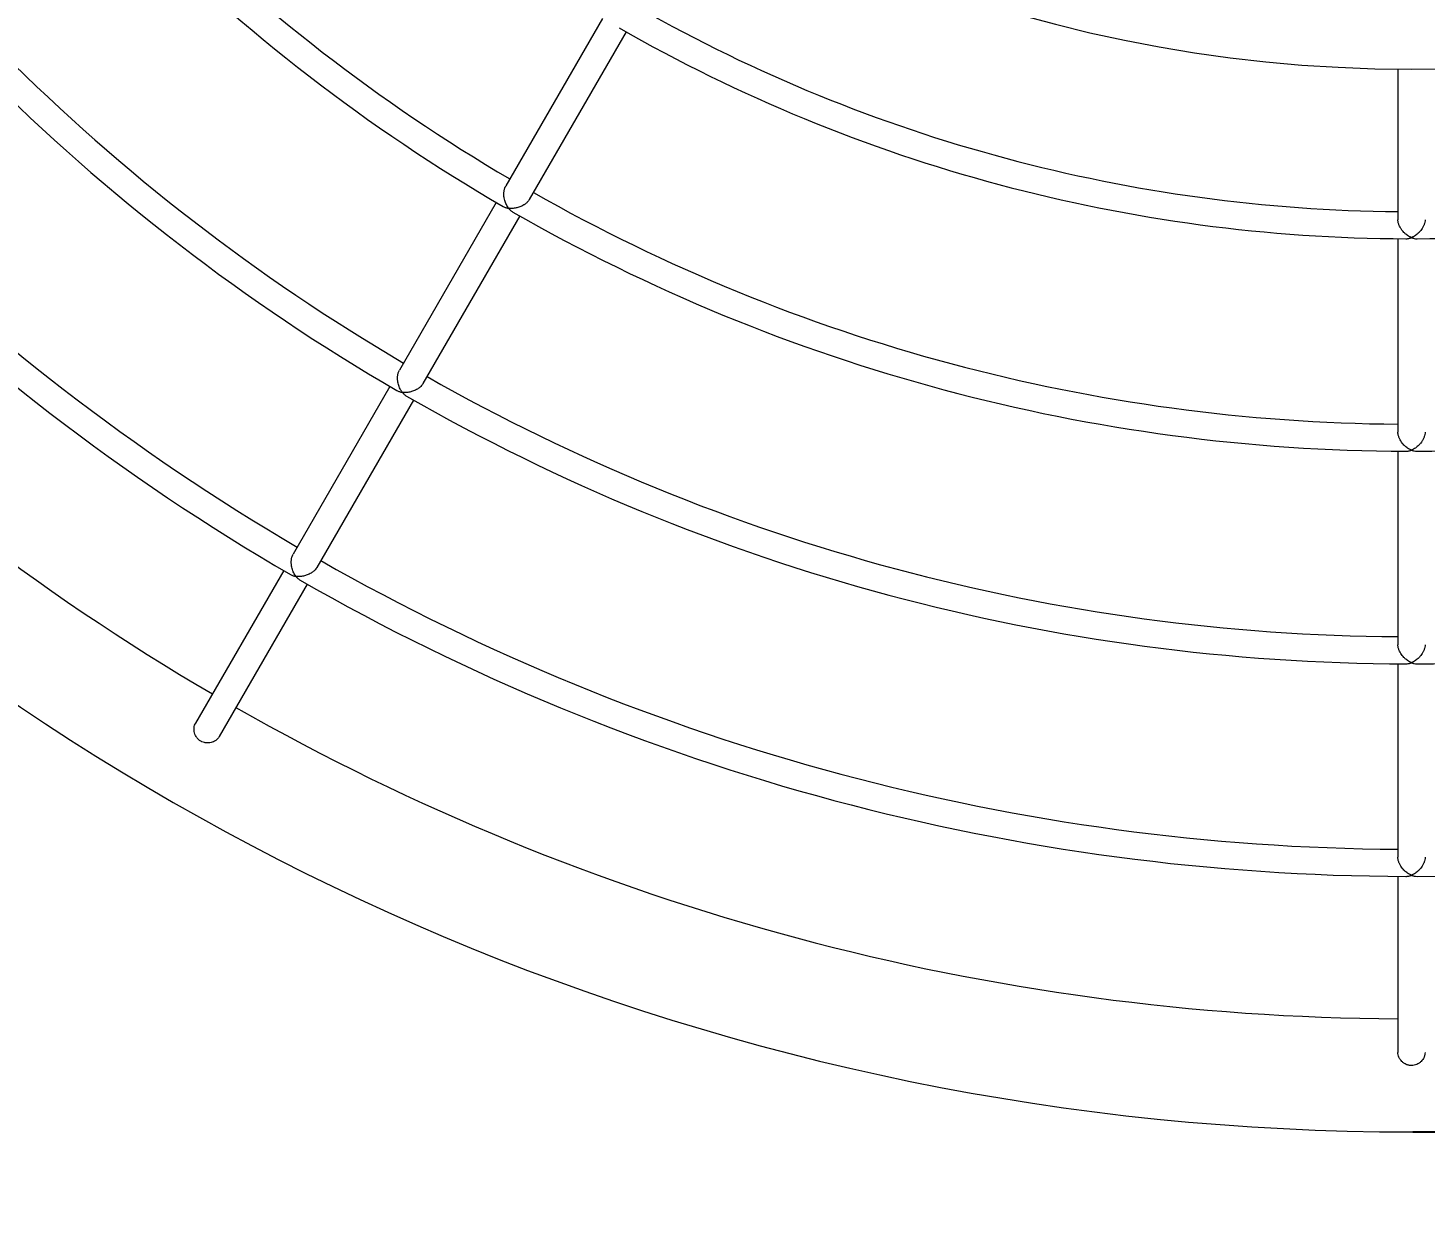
# Model space of a CAD drawing. Extents: x -3650 to 4616, y -3650 to 4857.
# Drawn here: x -918 to 9, y -1704 to -918 of the extents above; entities that cross this region are included whole.
import ezdxf

# ---------------------------------------------------------------- set-up
doc = ezdxf.new("R2010")
doc.units = 0
doc.header["$LTSCALE"] = 5
doc.header["$PDMODE"] = 1
doc.header["$PDSIZE"] = 20
for name, color, linetype in [('PRODUCT', 3, 'CONTINUOUS'), ('REFERENCE', 9, 'CONTINUOUS'), ('REVIEW_REQUIRED', 30, 'CONTINUOUS')]:
    doc.layers.add(name, color=color, linetype=linetype)
doc.styles.add('LG1', font='arial.ttf', dxfattribs={"height": 185})
doc.styles.get("Standard").update_dxf_attribs({"font": 'SIMPLEX'})
doc.dimstyles.new('LG_DIM', dxfattribs={"dimtxt": 2.5, "dimasz": 2.5, "dimexe": 1.25, "dimexo": 0.625, "dimtad": 1, "dimlunit": 6, "dimtxsty": 'Standard', "dimcen": 2.5, "dimazin": 3, "dimtfac": 1, "dimtmove": 0, "dimatfit": 3, "dimarcsym": 0})

# ---------------------------------------------------------------- blocks, each defined once
blk = doc.blocks.new('*D2')
at = {"layer": 'REFERENCE', "color": 0, "ltscale": 40, "transparency": 16777216}
for p in [(0, 3650), (0, -3650), (4335.78, -3650)]:
    blk.add_point(p, dxfattribs=at)
at = {"layer": 'REVIEW_REQUIRED', "color": 0, "lineweight": -2, "ltscale": 40, "transparency": 16777216}
for p, q in [((1, 3650), (4385.78, 3650)), ((4335.78, 3530), (4335.78, 142.13)), ((4335.78, -3530), (4335.78, -146.9)), ((1, -3650), (4385.78, -3650))]:
    blk.add_line(p, q, dxfattribs=at)
at = {"layer": 'REVIEW_REQUIRED', "color": 0, "ltscale": 40, "transparency": 16777216}
for points in [[(4315.78, 3530), (4355.78, 3530), (4335.78, 3650)], [(4315.78, -3530), (4355.78, -3530), (4335.78, -3650)]]:
    blk.add_solid(points, dxfattribs=at)
at = {"layer": 'REVIEW_REQUIRED', "color": 4, "ltscale": 40, "transparency": 16777216, "insert": (4335.78, -2.38), "char_height": 185, "attachment_point": 5, "style": 'LG1'}
blk.add_mtext('\\A1;7300', dxfattribs=at)
blk = doc.blocks.new('200230pl')
at = {"layer": 'REVIEW_REQUIRED', "color": 0, "linetype": 'Continuous', "lineweight": 0}
for p, q in [((-536.53, -911.29), (-600.72, -1022.47)), ((-520.94, -920.29), (-585.13, -1031.47)), ((-9, -944.96), (-9, -1044.84)), ((-607.03, -1033.4), (-671.22, -1144.58)), ((-591.44, -1042.4), (-655.63, -1153.58)), ((-9, -1057.46), (-9, -1185.85)), ((-677.53, -1155.51), (-741.72, -1266.69)), ((-661.94, -1164.51), (-726.13, -1275.69)), ((-9, -1198.47), (-9, -1326.85)), ((-748.03, -1277.63), (-806.44, -1378.8)), ((-732.44, -1286.63), (-790.85, -1387.8)), ((-9, -1339.47), (-9, -1467.85)), ((-9, -1480.47), (-9, -1597.29))]:
    blk.add_line(p, q, dxfattribs=at)
for radius, start, end in [(1650, 90, 270), (1650, 270, 90), (945, 90, 270), (945, 270, 90), (1180.5, 210.43682, 239.56318), (1198.5, 210.175, 239.825), (1339.5, 210.15652, 239.84348), (1321.5, 210.39021, 239.60979), (1462.5, 210.35259, 239.64741), (1480.5, 210.14158, 239.85842), (1575, 210.32741, 239.67259), (1039.5, 240.49607, 269.50393), (1057.5, 240.19841, 269.80159), (1057.5, 270.19841, 299.80159), (1180.5, 240.43682, 269.56318), (1198.5, 240.175, 269.825), (1198.5, 270.175, 299.825), (1321.5, 240.39021, 269.60979), (1339.5, 240.15652, 269.84348), (1339.5, 270.15652, 299.84348), (1462.5, 240.35259, 269.64741), (1480.5, 240.14158, 269.85842), (1480.5, 270.14158, 299.85842), (1575, 240.32741, 269.67259)]:
    blk.add_arc((0, 0), radius, start, end, dxfattribs=at)
for points, knots in [([(-598.86, -1037.26), (-598.93, -1037.17), (-599, -1037.08), (-599.14, -1036.9), (-599.2, -1036.81), (-599.4, -1036.52), (-599.53, -1036.33), (-599.9, -1035.74), (-600.13, -1035.32), (-600.56, -1034.45), (-600.77, -1033.99), (-601.13, -1033.03), (-601.29, -1032.53), (-601.58, -1031.5), (-601.69, -1030.97), (-601.83, -1030.15), (-601.87, -1029.87), (-601.93, -1029.3), (-601.96, -1029.02), (-602.01, -1028.15), (-602.01, -1027.57), (-601.95, -1026.69), (-601.92, -1026.4), (-601.85, -1025.81), (-601.8, -1025.52), (-601.68, -1024.94), (-601.61, -1024.66), (-601.44, -1024.1), (-601.34, -1023.82), (-601.09, -1023.17), (-600.91, -1022.81), (-600.72, -1022.47)], [-0.00001904, -0.00001904, -0.00001904, -0.00001904, 0.0004192, 0.0004192, 0.00085743, 0.00085743, 0.0017339, 0.0017339, 0.00348684, 0.00348684, 0.00523978, 0.00523978, 0.00699271, 0.00699271, 0.00874565, 0.00874565, 0.00962212, 0.00962212, 0.01049859, 0.01049859, 0.01225153, 0.01225153, 0.013128, 0.013128, 0.01400447, 0.01400447, 0.01488093, 0.01488093, 0.0157574, 0.0157574, 0.01702666, 0.01702666, 0.01702666, 0.01702666]), ([(-602.42, -1036.1), (-602.16, -1036.24), (-601.9, -1036.38), (-601.34, -1036.62), (-601.05, -1036.73), (-600.46, -1036.93), (-600.15, -1037.01), (-599.68, -1037.12), (-599.52, -1037.15), (-599.27, -1037.2), (-599.19, -1037.21), (-599.03, -1037.24), (-598.95, -1037.25), (-598.86, -1037.26)], [0.028822403, 0.028822403, 0.028822403, 0.028822403, 0.030119606, 0.030119606, 0.031416809, 0.031416809, 0.032714012, 0.032714012, 0.033362614, 0.033362614, 0.033686915, 0.033686915, 0.034011216, 0.034011216, 0.034011216, 0.034011216]), ([(-593.9, -1037.07), (-594.34, -1037.16), (-594.77, -1037.23), (-595.62, -1037.33), (-596.05, -1037.36), (-596.88, -1037.39), (-597.29, -1037.39), (-597.89, -1037.36), (-598.09, -1037.35), (-598.38, -1037.32), (-598.48, -1037.31), (-598.67, -1037.29), (-598.77, -1037.28), (-598.86, -1037.26)], [0.028044214, 0.028044214, 0.028044214, 0.028044214, 0.029543297, 0.029543297, 0.031042381, 0.031042381, 0.032541464, 0.032541464, 0.033291005, 0.033291005, 0.033665776, 0.033665776, 0.034040547, 0.034040547, 0.034040547, 0.034040547]), ([(-598.86, -1037.26), (-598.81, -1037.33), (-598.76, -1037.39), (-598.65, -1037.52), (-598.49, -1037.71), (-598.33, -1037.9), (-598, -1038.25), (-597.78, -1038.48), (-597.08, -1039.1), (-596.59, -1039.46), (-596.08, -1039.76)], [-0.000019039, -0.000019039, -0.000019039, -0.000019039, 0.000307499, 0.000307499, 0.000634037, 0.001287113, 0.001287113, 0.002593265, 0.002593265, 0.005205569, 0.005205569, 0.005205569, 0.005205569]), ([(-585.13, -1031.47), (-585.17, -1031.55), (-585.22, -1031.63), (-585.39, -1031.9), (-585.52, -1032.09), (-585.93, -1032.64), (-586.24, -1033), (-586.75, -1033.5), (-586.93, -1033.67), (-587.29, -1033.99), (-587.48, -1034.14), (-587.86, -1034.43), (-588.06, -1034.58), (-588.45, -1034.85), (-588.66, -1034.98), (-589.68, -1035.61), (-590.52, -1036.01), (-591.8, -1036.49), (-592.22, -1036.64), (-593.07, -1036.88), (-593.49, -1036.98), (-593.9, -1037.07)], [0.01703879, 0.01703879, 0.01703879, 0.01703879, 0.01733176, 0.01733176, 0.01804593, 0.01804593, 0.01947425, 0.01947425, 0.02018842, 0.02018842, 0.02090258, 0.02090258, 0.02161674, 0.02161674, 0.02233091, 0.02233091, 0.02518756, 0.02518756, 0.02661589, 0.02661589, 0.02804421, 0.02804421, 0.02804421, 0.02804421]), ([(0, -1056.73), (-0.11, -1056.68), (-0.22, -1056.64), (-0.43, -1056.54), (-0.54, -1056.5), (-0.86, -1056.34), (-1.07, -1056.24), (-1.71, -1055.9), (-2.13, -1055.64), (-2.97, -1055.08), (-3.38, -1054.77), (-3.99, -1054.26), (-4.2, -1054.08), (-4.6, -1053.72), (-4.8, -1053.53), (-5.38, -1052.94), (-5.75, -1052.52), (-6.47, -1051.62), (-6.81, -1051.13), (-7.45, -1050.13), (-7.74, -1049.6), (-8.12, -1048.77), (-8.24, -1048.49), (-8.45, -1047.91), (-8.55, -1047.63), (-8.71, -1047.05), (-8.78, -1046.76), (-8.9, -1046.17), (-8.94, -1045.88), (-8.99, -1045.34), (-9, -1045.09), (-9, -1044.84)], [-0.00001905, -0.00001905, -0.00001905, -0.00001905, 0.00043237, 0.00043237, 0.00088378, 0.00088378, 0.00178661, 0.00178661, 0.00359226, 0.00359226, 0.00539791, 0.00539791, 0.00630074, 0.00630074, 0.00720357, 0.00720357, 0.00900922, 0.00900922, 0.01081487, 0.01081487, 0.01262053, 0.01262053, 0.01352336, 0.01352336, 0.01442618, 0.01442618, 0.01532901, 0.01532901, 0.01623184, 0.01623184, 0.01702683, 0.01702683, 0.01702683, 0.01702683]), ([(9, -1044.84), (9, -1045.08), (8.99, -1045.33), (8.91, -1046.15), (8.8, -1046.74), (8.55, -1047.61), (8.45, -1047.9), (8.24, -1048.47), (8.12, -1048.75), (7.87, -1049.31), (7.73, -1049.58), (7.44, -1050.11), (7.29, -1050.37), (6.82, -1051.13), (6.48, -1051.6), (5.94, -1052.28), (5.76, -1052.5), (5.38, -1052.92), (5.19, -1053.12), (4.22, -1054.11), (3.41, -1054.78), (2.14, -1055.63), (1.72, -1055.89), (1.08, -1056.24), (0.86, -1056.34), (0.54, -1056.5), (0.43, -1056.54), (0.22, -1056.64), (0.11, -1056.68), (0, -1056.73)], [0.01704053, 0.01704053, 0.01704053, 0.01704053, 0.01781293, 0.01781293, 0.0196162, 0.0196162, 0.02051784, 0.02051784, 0.02141948, 0.02141948, 0.02232112, 0.02232112, 0.02322276, 0.02322276, 0.02502603, 0.02502603, 0.02592767, 0.02592767, 0.02682931, 0.02682931, 0.03043586, 0.03043586, 0.03223913, 0.03223913, 0.03314077, 0.03314077, 0.03359159, 0.03359159, 0.03404241, 0.03404241, 0.03404241, 0.03404241]), ([(-3.66, -1057.49), (-3.37, -1057.49), (-3.07, -1057.48), (-2.47, -1057.41), (-2.16, -1057.36), (-1.55, -1057.23), (-1.24, -1057.15), (-0.78, -1057.01), (-0.62, -1056.96), (-0.39, -1056.88), (-0.31, -1056.85), (-0.16, -1056.79), (-0.08, -1056.76), (0, -1056.73)], [0.028819339, 0.028819339, 0.028819339, 0.028819339, 0.030116787, 0.030116787, 0.031414235, 0.031414235, 0.032711684, 0.032711684, 0.033360408, 0.033360408, 0.03368477, 0.03368477, 0.034009132, 0.034009132, 0.034009132, 0.034009132]), ([(0, -1056.73), (0.08, -1056.76), (0.16, -1056.79), (0.31, -1056.85), (0.55, -1056.93), (0.78, -1057.01), (1.24, -1057.15), (1.55, -1057.23), (2.47, -1057.43), (3.07, -1057.5), (3.66, -1057.49)], [-0.000019048, -0.000019048, -0.000019048, -0.000019048, 0.000307551, 0.000307551, 0.000634151, 0.001287349, 0.001287349, 0.002593746, 0.002593746, 0.005206541, 0.005206541, 0.005206541, 0.005206541]), ([(-669.36, -1159.37), (-669.43, -1159.28), (-669.5, -1159.19), (-669.64, -1159.01), (-669.7, -1158.92), (-669.9, -1158.63), (-670.03, -1158.44), (-670.4, -1157.84), (-670.63, -1157.43), (-671.06, -1156.55), (-671.26, -1156.1), (-671.63, -1155.14), (-671.79, -1154.64), (-672.08, -1153.61), (-672.19, -1153.08), (-672.33, -1152.26), (-672.37, -1151.98), (-672.43, -1151.41), (-672.46, -1151.13), (-672.51, -1150.26), (-672.51, -1149.68), (-672.45, -1148.8), (-672.42, -1148.51), (-672.35, -1147.92), (-672.3, -1147.63), (-672.18, -1147.05), (-672.11, -1146.77), (-671.94, -1146.21), (-671.84, -1145.93), (-671.59, -1145.28), (-671.41, -1144.92), (-671.22, -1144.58)], [-0.00001903, -0.00001903, -0.00001903, -0.00001903, 0.00041919, 0.00041919, 0.00085742, 0.00085742, 0.00173388, 0.00173388, 0.00348678, 0.00348678, 0.00523969, 0.00523969, 0.0069926, 0.0069926, 0.00874551, 0.00874551, 0.00962196, 0.00962196, 0.01049841, 0.01049841, 0.01225132, 0.01225132, 0.01312778, 0.01312778, 0.01400423, 0.01400423, 0.01488068, 0.01488068, 0.01575714, 0.01575714, 0.01702653, 0.01702653, 0.01702653, 0.01702653]), ([(-672.92, -1158.21), (-672.66, -1158.35), (-672.4, -1158.49), (-671.84, -1158.73), (-671.55, -1158.84), (-670.96, -1159.04), (-670.65, -1159.12), (-670.18, -1159.23), (-670.02, -1159.26), (-669.77, -1159.31), (-669.69, -1159.32), (-669.53, -1159.35), (-669.45, -1159.36), (-669.36, -1159.37)], [0.02882482, 0.02882482, 0.02882482, 0.02882482, 0.03012183, 0.03012183, 0.03141884, 0.03141884, 0.03271585, 0.03271585, 0.033364355, 0.033364355, 0.033688607, 0.033688607, 0.03401286, 0.03401286, 0.03401286, 0.03401286]), ([(-655.63, -1153.58), (-655.67, -1153.66), (-655.72, -1153.74), (-655.89, -1154.01), (-656.02, -1154.2), (-656.43, -1154.75), (-656.74, -1155.11), (-657.25, -1155.61), (-657.43, -1155.78), (-657.79, -1156.1), (-657.98, -1156.25), (-658.36, -1156.54), (-658.56, -1156.69), (-658.95, -1156.96), (-659.16, -1157.09), (-660.18, -1157.71), (-661.02, -1158.12), (-662.3, -1158.6), (-662.72, -1158.74), (-663.57, -1158.99), (-663.99, -1159.09), (-664.4, -1159.18)], [0.01703736, 0.01703736, 0.01703736, 0.01703736, 0.01733096, 0.01733096, 0.01804503, 0.01804503, 0.01947317, 0.01947317, 0.02018724, 0.02018724, 0.02090131, 0.02090131, 0.02161538, 0.02161538, 0.02232945, 0.02232945, 0.02518573, 0.02518573, 0.02661387, 0.02661387, 0.02804201, 0.02804201, 0.02804201, 0.02804201]), ([(-664.4, -1159.18), (-664.84, -1159.27), (-665.27, -1159.34), (-666.12, -1159.44), (-666.55, -1159.47), (-667.38, -1159.5), (-667.79, -1159.5), (-668.39, -1159.47), (-668.59, -1159.46), (-668.88, -1159.43), (-668.98, -1159.42), (-669.17, -1159.4), (-669.27, -1159.38), (-669.36, -1159.37)], [0.028042009, 0.028042009, 0.028042009, 0.028042009, 0.029541277, 0.029541277, 0.031040545, 0.031040545, 0.032539813, 0.032539813, 0.033289448, 0.033289448, 0.033664265, 0.033664265, 0.034039082, 0.034039082, 0.034039082, 0.034039082]), ([(-669.36, -1159.37), (-669.31, -1159.44), (-669.26, -1159.5), (-669.15, -1159.63), (-668.99, -1159.82), (-668.83, -1160.01), (-668.5, -1160.36), (-668.28, -1160.59), (-667.58, -1161.21), (-667.09, -1161.57), (-666.58, -1161.87)], [-0.000019032, -0.000019032, -0.000019032, -0.000019032, 0.000307457, 0.000307457, 0.000633947, 0.001286927, 0.001286927, 0.002592885, 0.002592885, 0.005204803, 0.005204803, 0.005204803, 0.005204803]), ([(0, -1197.73), (-0.11, -1197.68), (-0.22, -1197.64), (-0.43, -1197.54), (-0.54, -1197.5), (-0.86, -1197.34), (-1.07, -1197.24), (-1.71, -1196.9), (-2.13, -1196.64), (-2.97, -1196.08), (-3.38, -1195.77), (-3.99, -1195.26), (-4.2, -1195.08), (-4.6, -1194.72), (-4.79, -1194.53), (-5.38, -1193.94), (-5.75, -1193.52), (-6.47, -1192.62), (-6.81, -1192.14), (-7.45, -1191.13), (-7.73, -1190.6), (-8.12, -1189.77), (-8.24, -1189.49), (-8.45, -1188.92), (-8.55, -1188.63), (-8.71, -1188.05), (-8.78, -1187.76), (-8.9, -1187.17), (-8.94, -1186.88), (-8.99, -1186.34), (-9, -1186.09), (-9, -1185.85)], [-0.00001904, -0.00001904, -0.00001904, -0.00001904, 0.00043233, 0.00043233, 0.00088369, 0.00088369, 0.00178642, 0.00178642, 0.00359188, 0.00359188, 0.00539734, 0.00539734, 0.00630007, 0.00630007, 0.0072028, 0.0072028, 0.00900826, 0.00900826, 0.01081371, 0.01081371, 0.01261917, 0.01261917, 0.0135219, 0.0135219, 0.01442463, 0.01442463, 0.01532736, 0.01532736, 0.01623009, 0.01623009, 0.01702666, 0.01702666, 0.01702666, 0.01702666]), ([(9, -1185.85), (9, -1186.08), (8.99, -1186.33), (8.91, -1187.16), (8.8, -1187.74), (8.55, -1188.61), (8.45, -1188.91), (8.24, -1189.48), (8.12, -1189.76), (7.87, -1190.31), (7.73, -1190.58), (7.44, -1191.11), (7.29, -1191.37), (6.82, -1192.13), (6.48, -1192.6), (5.94, -1193.28), (5.76, -1193.5), (5.38, -1193.92), (5.19, -1194.12), (4.22, -1195.11), (3.41, -1195.78), (2.14, -1196.63), (1.72, -1196.89), (1.08, -1197.24), (0.86, -1197.34), (0.54, -1197.5), (0.43, -1197.54), (0.22, -1197.64), (0.11, -1197.68), (0, -1197.73)], [0.01703872, 0.01703872, 0.01703872, 0.01703872, 0.01781267, 0.01781267, 0.01961577, 0.01961577, 0.02051732, 0.02051732, 0.02141886, 0.02141886, 0.02232041, 0.02232041, 0.02322196, 0.02322196, 0.02502506, 0.02502506, 0.02592661, 0.02592661, 0.02682816, 0.02682816, 0.03043435, 0.03043435, 0.03223745, 0.03223745, 0.033139, 0.033139, 0.03358977, 0.03358977, 0.03404055, 0.03404055, 0.03404055, 0.03404055]), ([(-3.66, -1198.49), (-3.37, -1198.5), (-3.07, -1198.48), (-2.46, -1198.41), (-2.16, -1198.36), (-1.55, -1198.23), (-1.24, -1198.15), (-0.77, -1198.01), (-0.62, -1197.96), (-0.39, -1197.88), (-0.31, -1197.85), (-0.16, -1197.79), (-0.08, -1197.76), (0, -1197.73)], [0.028822403, 0.028822403, 0.028822403, 0.028822403, 0.030119606, 0.030119606, 0.031416809, 0.031416809, 0.032714012, 0.032714012, 0.033362614, 0.033362614, 0.033686915, 0.033686915, 0.034011216, 0.034011216, 0.034011216, 0.034011216]), ([(0, -1197.73), (0.08, -1197.76), (0.16, -1197.79), (0.31, -1197.85), (0.55, -1197.93), (0.78, -1198.01), (1.24, -1198.15), (1.55, -1198.23), (2.46, -1198.43), (3.07, -1198.5), (3.66, -1198.49)], [-0.000019039, -0.000019039, -0.000019039, -0.000019039, 0.000307499, 0.000307499, 0.000634037, 0.001287113, 0.001287113, 0.002593265, 0.002593265, 0.005205569, 0.005205569, 0.005205569, 0.005205569]), ([(-739.86, -1281.48), (-739.93, -1281.39), (-740, -1281.3), (-740.14, -1281.12), (-740.2, -1281.03), (-740.4, -1280.74), (-740.53, -1280.55), (-740.9, -1279.95), (-741.13, -1279.54), (-741.56, -1278.66), (-741.76, -1278.21), (-742.13, -1277.25), (-742.29, -1276.75), (-742.57, -1275.72), (-742.69, -1275.19), (-742.83, -1274.37), (-742.87, -1274.09), (-742.93, -1273.52), (-742.96, -1273.24), (-743.01, -1272.37), (-743.01, -1271.79), (-742.95, -1270.91), (-742.92, -1270.62), (-742.85, -1270.03), (-742.8, -1269.74), (-742.68, -1269.16), (-742.61, -1268.88), (-742.44, -1268.32), (-742.34, -1268.04), (-742.09, -1267.39), (-741.91, -1267.03), (-741.72, -1266.69)], [-0.00001903, -0.00001903, -0.00001903, -0.00001903, 0.00041919, 0.00041919, 0.00085742, 0.00085742, 0.00173386, 0.00173386, 0.00348674, 0.00348674, 0.00523962, 0.00523962, 0.00699251, 0.00699251, 0.00874539, 0.00874539, 0.00962183, 0.00962183, 0.01049827, 0.01049827, 0.01225116, 0.01225116, 0.0131276, 0.0131276, 0.01400404, 0.01400404, 0.01488048, 0.01488048, 0.01575692, 0.01575692, 0.01702642, 0.01702642, 0.01702642, 0.01702642]), ([(-726.13, -1275.69), (-726.17, -1275.77), (-726.22, -1275.85), (-726.39, -1276.12), (-726.52, -1276.31), (-726.93, -1276.86), (-727.24, -1277.22), (-727.75, -1277.72), (-727.93, -1277.89), (-728.29, -1278.21), (-728.48, -1278.36), (-728.86, -1278.65), (-729.06, -1278.79), (-729.45, -1279.07), (-729.66, -1279.2), (-730.68, -1279.82), (-731.52, -1280.22), (-732.8, -1280.71), (-733.22, -1280.85), (-734.07, -1281.1), (-734.49, -1281.2), (-734.9, -1281.29)], [0.01703621, 0.01703621, 0.01703621, 0.01703621, 0.01733031, 0.01733031, 0.0180443, 0.0180443, 0.01947229, 0.01947229, 0.02018629, 0.02018629, 0.02090028, 0.02090028, 0.02161428, 0.02161428, 0.02232827, 0.02232827, 0.02518425, 0.02518425, 0.02661224, 0.02661224, 0.02804023, 0.02804023, 0.02804023, 0.02804023]), ([(-743.42, -1280.32), (-743.16, -1280.46), (-742.9, -1280.6), (-742.34, -1280.84), (-742.05, -1280.95), (-741.45, -1281.15), (-741.15, -1281.23), (-740.68, -1281.34), (-740.52, -1281.37), (-740.27, -1281.42), (-740.19, -1281.43), (-740.03, -1281.46), (-739.95, -1281.47), (-739.86, -1281.48)], [0.028826775, 0.028826775, 0.028826775, 0.028826775, 0.030123629, 0.030123629, 0.031420483, 0.031420483, 0.032717336, 0.032717336, 0.033365763, 0.033365763, 0.033689977, 0.033689977, 0.03401419, 0.03401419, 0.03401419, 0.03401419]), ([(-734.9, -1281.29), (-735.34, -1281.37), (-735.77, -1281.44), (-736.62, -1281.55), (-737.05, -1281.58), (-737.88, -1281.61), (-738.29, -1281.61), (-738.89, -1281.58), (-739.09, -1281.57), (-739.38, -1281.54), (-739.48, -1281.53), (-739.67, -1281.51), (-739.77, -1281.49), (-739.86, -1281.48)], [0.028040228, 0.028040228, 0.028040228, 0.028040228, 0.029539645, 0.029539645, 0.031039063, 0.031039063, 0.032538481, 0.032538481, 0.03328819, 0.03328819, 0.033663044, 0.033663044, 0.034037898, 0.034037898, 0.034037898, 0.034037898]), ([(-739.86, -1281.48), (-739.81, -1281.55), (-739.76, -1281.61), (-739.65, -1281.74), (-739.5, -1281.93), (-739.33, -1282.12), (-739, -1282.47), (-738.78, -1282.7), (-738.08, -1283.32), (-737.59, -1283.68), (-737.08, -1283.98)], [-0.000019027, -0.000019027, -0.000019027, -0.000019027, 0.000307424, 0.000307424, 0.000633875, 0.001286776, 0.001286776, 0.002592578, 0.002592578, 0.005204183, 0.005204183, 0.005204183, 0.005204183]), ([(0, -1338.73), (-0.11, -1338.68), (-0.22, -1338.64), (-0.43, -1338.54), (-0.54, -1338.5), (-0.86, -1338.34), (-1.07, -1338.24), (-1.71, -1337.9), (-2.13, -1337.64), (-2.97, -1337.08), (-3.38, -1336.77), (-3.99, -1336.26), (-4.2, -1336.08), (-4.6, -1335.72), (-4.79, -1335.53), (-5.37, -1334.94), (-5.75, -1334.52), (-6.47, -1333.62), (-6.81, -1333.14), (-7.45, -1332.13), (-7.73, -1331.6), (-8.12, -1330.77), (-8.24, -1330.49), (-8.45, -1329.92), (-8.55, -1329.63), (-8.71, -1329.05), (-8.78, -1328.76), (-8.9, -1328.17), (-8.94, -1327.88), (-8.99, -1327.34), (-9, -1327.09), (-9, -1326.85)], [-0.00001903, -0.00001903, -0.00001903, -0.00001903, 0.00043229, 0.00043229, 0.00088362, 0.00088362, 0.00178627, 0.00178627, 0.00359158, 0.00359158, 0.00539688, 0.00539688, 0.00629954, 0.00629954, 0.00720219, 0.00720219, 0.0090075, 0.0090075, 0.0108128, 0.0108128, 0.01261811, 0.01261811, 0.01352076, 0.01352076, 0.01442341, 0.01442341, 0.01532606, 0.01532606, 0.01622872, 0.01622872, 0.01702652, 0.01702652, 0.01702652, 0.01702652]), ([(9, -1326.85), (9, -1327.08), (8.99, -1327.33), (8.91, -1328.16), (8.8, -1328.74), (8.55, -1329.62), (8.45, -1329.91), (8.24, -1330.48), (8.12, -1330.76), (7.87, -1331.31), (7.73, -1331.58), (7.44, -1332.12), (7.29, -1332.37), (6.82, -1333.13), (6.48, -1333.6), (5.94, -1334.28), (5.76, -1334.5), (5.38, -1334.92), (5.19, -1335.13), (4.22, -1336.11), (3.41, -1336.78), (2.14, -1337.63), (1.72, -1337.89), (1.08, -1338.24), (0.86, -1338.34), (0.54, -1338.5), (0.43, -1338.54), (0.22, -1338.64), (0.11, -1338.68), (0, -1338.73)], [0.01703729, 0.01703729, 0.01703729, 0.01703729, 0.01781247, 0.01781247, 0.01961542, 0.01961542, 0.0205169, 0.0205169, 0.02141838, 0.02141838, 0.02231986, 0.02231986, 0.02322134, 0.02322134, 0.0250243, 0.0250243, 0.02592577, 0.02592577, 0.02682725, 0.02682725, 0.03043317, 0.03043317, 0.03223612, 0.03223612, 0.0331376, 0.0331376, 0.03358834, 0.03358834, 0.03403908, 0.03403908, 0.03403908, 0.03403908]), ([(-3.66, -1339.5), (-3.37, -1339.5), (-3.07, -1339.48), (-2.46, -1339.41), (-2.16, -1339.36), (-1.54, -1339.23), (-1.24, -1339.15), (-0.77, -1339.01), (-0.62, -1338.96), (-0.39, -1338.88), (-0.31, -1338.85), (-0.16, -1338.79), (-0.08, -1338.76), (0, -1338.73)], [0.02882482, 0.02882482, 0.02882482, 0.02882482, 0.03012183, 0.03012183, 0.03141884, 0.03141884, 0.03271585, 0.03271585, 0.033364355, 0.033364355, 0.033688607, 0.033688607, 0.03401286, 0.03401286, 0.03401286, 0.03401286]), ([(0, -1338.73), (0.08, -1338.76), (0.16, -1338.79), (0.31, -1338.85), (0.55, -1338.93), (0.78, -1339.01), (1.24, -1339.15), (1.55, -1339.24), (2.46, -1339.43), (3.07, -1339.5), (3.66, -1339.5)], [-0.000019032, -0.000019032, -0.000019032, -0.000019032, 0.000307457, 0.000307457, 0.000633947, 0.001286927, 0.001286927, 0.002592885, 0.002592885, 0.005204803, 0.005204803, 0.005204803, 0.005204803]), ([(-798.82, -1392), (-799.11, -1391.99), (-799.41, -1391.96), (-799.99, -1391.89), (-800.28, -1391.83), (-801.15, -1391.63), (-801.71, -1391.44), (-802.51, -1391.07), (-802.77, -1390.93), (-803.28, -1390.63), (-803.53, -1390.47), (-804.25, -1389.95), (-804.69, -1389.56), (-805.29, -1388.9), (-805.48, -1388.67), (-805.84, -1388.2), (-806, -1387.96), (-806.46, -1387.21), (-806.72, -1386.68), (-807.13, -1385.58), (-807.28, -1385.01), (-807.43, -1384.16), (-807.46, -1383.88), (-807.51, -1383.3), (-807.51, -1383.01), (-807.5, -1382.16), (-807.43, -1381.6), (-807.19, -1380.51), (-807.01, -1379.97), (-806.68, -1379.24), (-806.57, -1379.02), (-806.44, -1378.8)], [0.03449253, 0.03449253, 0.03449253, 0.03449253, 0.03537476, 0.03537476, 0.03625699, 0.03625699, 0.03802145, 0.03802145, 0.03890368, 0.03890368, 0.03978592, 0.03978592, 0.04155038, 0.04155038, 0.04243261, 0.04243261, 0.04331484, 0.04331484, 0.04507931, 0.04507931, 0.04684377, 0.04684377, 0.047726, 0.047726, 0.04860823, 0.04860823, 0.0503727, 0.0503727, 0.05213716, 0.05213716, 0.05297222, 0.05297222, 0.05297222, 0.05297222]), ([(-790.85, -1387.79), (-790.86, -1387.81), (-790.87, -1387.82), (-791.01, -1388.07), (-791.31, -1388.52), (-791.66, -1388.95), (-792.03, -1389.36), (-792.23, -1389.55), (-792.86, -1390.12), (-793.32, -1390.45), (-794.3, -1391.03), (-794.83, -1391.28), (-795.92, -1391.66), (-796.48, -1391.81), (-797.35, -1391.94), (-797.65, -1391.97), (-798.24, -1392.01), (-798.53, -1392.01), (-798.82, -1392)], [0.024729527, 0.024729527, 0.024729527, 0.024729527, 0.024784744, 0.024784744, 0.02566727, 0.026549795, 0.026549795, 0.027432321, 0.027432321, 0.029197372, 0.029197372, 0.030962424, 0.030962424, 0.032727475, 0.032727475, 0.033610001, 0.033610001, 0.034492526, 0.034492526, 0.034492526, 0.034492526]), ([(0, -1479.73), (-0.11, -1479.68), (-0.22, -1479.64), (-0.43, -1479.54), (-0.54, -1479.5), (-0.86, -1479.34), (-1.07, -1479.24), (-1.71, -1478.9), (-2.13, -1478.64), (-2.97, -1478.08), (-3.38, -1477.77), (-3.99, -1477.26), (-4.2, -1477.08), (-4.6, -1476.72), (-4.79, -1476.53), (-5.37, -1475.94), (-5.75, -1475.52), (-6.47, -1474.62), (-6.81, -1474.14), (-7.44, -1473.13), (-7.73, -1472.6), (-8.12, -1471.77), (-8.24, -1471.49), (-8.45, -1470.92), (-8.54, -1470.63), (-8.71, -1470.05), (-8.78, -1469.76), (-8.9, -1469.17), (-8.94, -1468.88), (-8.99, -1468.34), (-9, -1468.09), (-9, -1467.85)], [-0.00001903, -0.00001903, -0.00001903, -0.00001903, 0.00043227, 0.00043227, 0.00088356, 0.00088356, 0.00178615, 0.00178615, 0.00359134, 0.00359134, 0.00539652, 0.00539652, 0.00629911, 0.00629911, 0.0072017, 0.0072017, 0.00900688, 0.00900688, 0.01081206, 0.01081206, 0.01261724, 0.01261724, 0.01351984, 0.01351984, 0.01442243, 0.01442243, 0.01532502, 0.01532502, 0.01622761, 0.01622761, 0.01702641, 0.01702641, 0.01702641, 0.01702641]), ([(9, -1467.85), (9, -1468.09), (8.99, -1468.33), (8.91, -1469.16), (8.8, -1469.74), (8.55, -1470.62), (8.45, -1470.91), (8.24, -1471.48), (8.12, -1471.76), (7.87, -1472.31), (7.73, -1472.58), (7.44, -1473.12), (7.29, -1473.37), (6.82, -1474.13), (6.48, -1474.6), (5.94, -1475.28), (5.76, -1475.5), (5.38, -1475.92), (5.19, -1476.13), (4.22, -1477.11), (3.41, -1477.78), (2.14, -1478.63), (1.72, -1478.89), (1.08, -1479.24), (0.86, -1479.34), (0.54, -1479.5), (0.43, -1479.54), (0.22, -1479.64), (0.11, -1479.68), (0, -1479.73)], [0.01703614, 0.01703614, 0.01703614, 0.01703614, 0.0178123, 0.0178123, 0.01961515, 0.01961515, 0.02051657, 0.02051657, 0.02141799, 0.02141799, 0.02231941, 0.02231941, 0.02322084, 0.02322084, 0.02502368, 0.02502368, 0.0259251, 0.0259251, 0.02682652, 0.02682652, 0.03043221, 0.03043221, 0.03223505, 0.03223505, 0.03313648, 0.03313648, 0.03358719, 0.03358719, 0.0340379, 0.0340379, 0.0340379, 0.0340379]), ([(-3.66, -1480.5), (-3.36, -1480.5), (-3.07, -1480.48), (-2.46, -1480.41), (-2.16, -1480.36), (-1.54, -1480.23), (-1.24, -1480.15), (-0.77, -1480.01), (-0.62, -1479.96), (-0.39, -1479.88), (-0.31, -1479.85), (-0.16, -1479.79), (-0.08, -1479.76), (0, -1479.73)], [0.028826775, 0.028826775, 0.028826775, 0.028826775, 0.030123629, 0.030123629, 0.031420483, 0.031420483, 0.032717336, 0.032717336, 0.033365763, 0.033365763, 0.033689977, 0.033689977, 0.03401419, 0.03401419, 0.03401419, 0.03401419]), ([(0, -1479.73), (0.08, -1479.76), (0.16, -1479.79), (0.31, -1479.85), (0.55, -1479.93), (0.78, -1480.01), (1.24, -1480.16), (1.55, -1480.24), (2.46, -1480.43), (3.06, -1480.5), (3.66, -1480.5)], [-0.000019027, -0.000019027, -0.000019027, -0.000019027, 0.000307424, 0.000307424, 0.000633875, 0.001286776, 0.001286776, 0.002592578, 0.002592578, 0.005204183, 0.005204183, 0.005204183, 0.005204183]), ([(0, -1605.97), (-0.3, -1605.97), (-0.6, -1605.95), (-1.18, -1605.89), (-1.48, -1605.85), (-2.05, -1605.73), (-2.34, -1605.66), (-2.9, -1605.49), (-3.18, -1605.38), (-4, -1605.04), (-4.52, -1604.76), (-5.49, -1604.11), (-5.95, -1603.74), (-6.78, -1602.92), (-7.15, -1602.48), (-7.64, -1601.77), (-7.8, -1601.52), (-8.07, -1601.02), (-8.2, -1600.77), (-8.54, -1600), (-8.71, -1599.47), (-8.94, -1598.38), (-9, -1597.83), (-9, -1597.29), (-9, -1597.29), (-9, -1597.29)], [0.02959727, 0.02959727, 0.02959727, 0.02959727, 0.03047961, 0.03047961, 0.03136195, 0.03136195, 0.03224429, 0.03224429, 0.03312662, 0.03312662, 0.0348913, 0.0348913, 0.03665598, 0.03665598, 0.03842065, 0.03842065, 0.03930299, 0.03930299, 0.04018533, 0.04018533, 0.04195, 0.04195, 0.04371468, 0.04371468, 0.04371884, 0.04371884, 0.04371884, 0.04371884]), ([(9, -1597.29), (9, -1597.29), (9, -1597.29), (9, -1597.84), (8.94, -1598.38), (8.77, -1599.19), (8.7, -1599.46), (8.52, -1599.99), (8.42, -1600.26), (8.08, -1601.03), (7.81, -1601.53), (7.15, -1602.48), (6.78, -1602.93), (6.16, -1603.54), (5.94, -1603.73), (5.48, -1604.1), (5.24, -1604.28), (4.51, -1604.77), (3.99, -1605.04), (2.91, -1605.5), (2.33, -1605.68), (1.18, -1605.91), (0.59, -1605.97), (0, -1605.97)], [0.01546844, 0.01546844, 0.01546844, 0.01546844, 0.01547188, 0.01547188, 0.01723755, 0.01723755, 0.01812039, 0.01812039, 0.01900323, 0.01900323, 0.0207689, 0.0207689, 0.02253457, 0.02253457, 0.02341741, 0.02341741, 0.02430025, 0.02430025, 0.02606592, 0.02606592, 0.0278316, 0.0278316, 0.02959727, 0.02959727, 0.02959727, 0.02959727])]:
    blk.add_open_spline(points, degree=3, knots=knots, dxfattribs=at)
blk = doc.blocks.new('*D6')
at = {"layer": 'REFERENCE', "color": 0, "ltscale": 40, "transparency": 16777216}
for p in [(0, -1650), (0, -3650), (83.16, -3650)]:
    blk.add_point(p, dxfattribs=at)
at = {"layer": 'REVIEW_REQUIRED', "color": 0, "lineweight": -2, "ltscale": 40, "transparency": 16777216}
for p, q in [((1, -1650), (133.16, -1650)), ((83.16, -1770), (83.16, -2505.54)), ((83.16, -3530), (83.16, -2794.46)), ((1, -3650), (133.16, -3650))]:
    blk.add_line(p, q, dxfattribs=at)
at = {"layer": 'REVIEW_REQUIRED', "color": 0, "ltscale": 40, "transparency": 16777216}
for points in [[(63.16, -1770), (103.16, -1770), (83.16, -1650)], [(63.16, -3530), (103.16, -3530), (83.16, -3650)]]:
    blk.add_solid(points, dxfattribs=at)
at = {"layer": 'REVIEW_REQUIRED', "color": 4, "ltscale": 40, "transparency": 16777216, "insert": (83.16, -2650), "char_height": 185, "attachment_point": 5, "style": 'LG1'}
blk.add_mtext('\\A1;2000', dxfattribs=at)

msp = doc.modelspace()

# ---------------------------------------------------------------- linework, layer by layer
at = {"layer": 'REVIEW_REQUIRED', "lineweight": 0}
msp.add_circle((0, 0), 3650, dxfattribs=at)

# ---------------------------------------------------------------- block references
at = {"layer": 'PRODUCT'}
msp.add_blockref('200230pl', (0, 0), dxfattribs=at)

# ---------------------------------------------------------------- dimensions: what is measured, and where the dimension line sits
at = {"layer": 'REVIEW_REQUIRED', "ltscale": 40}
dim = msp.add_linear_dim(base=(4335.78, -3650), p1=(0, 3650), p2=(0, -3650), angle=90, dimstyle='LG_DIM', override={"dimtxt": 185, "dimasz": 120, "dimexe": 50, "dimexo": 1, "dimgap": 50, "dimtad": 0, "dimtih": 1, "dimtoh": 1, "dimdec": 0, "dimrnd": 10, "dimlunit": 2, "dimtxsty": 'LG1', "dimclrt": 4, "dimadec": 4, "dimtdec": 0}, dxfattribs=at)
dim.commit()
dim.dimension.update_dxf_attribs({"geometry": '*D2', "text_midpoint": (4335.78, -2.38), "dimtype": 160})
dim = msp.add_linear_dim(base=(83.16, -3650), p1=(0, -1650), p2=(0, -3650), angle=90, dimstyle='LG_DIM', override={"dimtxt": 185, "dimasz": 120, "dimexe": 50, "dimexo": 1, "dimgap": 50, "dimtad": 0, "dimtih": 1, "dimtoh": 1, "dimdec": 0, "dimrnd": 10, "dimlunit": 2, "dimtxsty": 'LG1', "dimclrt": 4, "dimadec": 4, "dimtdec": 0}, dxfattribs=at)
dim.commit()
dim.dimension.update_dxf_attribs({"geometry": '*D6', "text_midpoint": (83.16, -2650)})

doc.saveas('drawing.dxf')
